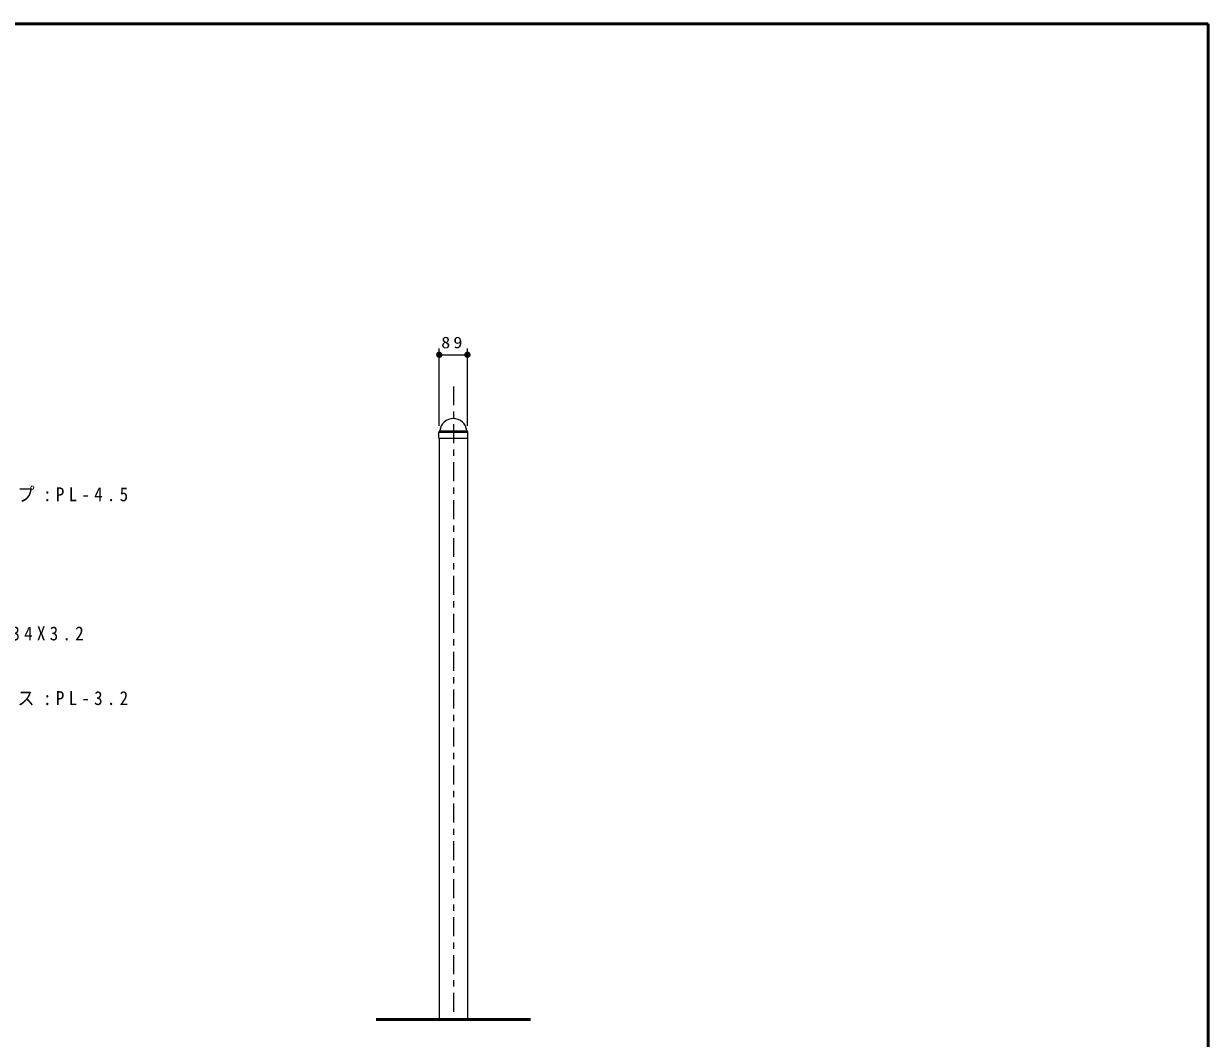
# Model space of a CAD drawing. Units: millimetres on the paper, scale 1:20. Extents: x -365 to 12, y -38 to 257.
# Drawn here: x -187.4 to 0, y 96.4 to 257 of the extents above; entities that cross this region are included whole.
import ezdxf

# ---------------------------------------------------------------- set-up
doc = ezdxf.new("R2010")
doc.units = ezdxf.units.MM
doc.linetypes.add('USER2', pattern=[6, 3, -1, 1, -1])
doc.layers.add('LY_1', color=7, linetype='Continuous', lineweight=25)
doc.layers.add('LY_2', color=7, linetype='Continuous', lineweight=13)
doc.styles.add('ＭＳ ゴシック', font='')
doc.styles.get('ＭＳ ゴシック').set_extended_font_data('MS Gothic')

# ---------------------------------------------------------------- blocks, each defined once
blk = doc.blocks.new('filled_dot')
at = {"color": 0, "linetype": 'Continuous', "lineweight": -2, "const_width": 1.25}
blk.add_lwpolyline([(-0.625, 0, 1), (0.625, 0, 1)], format="xyb", close=True, dxfattribs=at)

msp = doc.modelspace()

# ---------------------------------------------------------------- linework, layer by layer
at = {"layer": 'LY_1', "lineweight": 13}
for p, q in [((-121.683, 193.382), (-121.683, 205.607)), ((-121.683, 204.607), (-117.233, 204.607)), ((-117.233, 193.382), (-117.233, 205.607)), ((-121.692, 192.382), (-117.225, 192.382)), ((-121.601, 192.557), (-117.323, 192.557))]:
    msp.add_line(p, q, dxfattribs=at)
at = {"layer": 'LY_1', "linetype": 'USER2', "lineweight": 13}
msp.add_line((-119.458, 199.607), (-119.458, 99.382), dxfattribs=at)
at = {"layer": 'LY_1'}
for p, q in [((-121.771, 191.408), (-121.75, 192.323)), ((-121.746, 191.382), (-117.171, 191.382)), ((-121.692, 192.461), (-121.637, 192.516)), ((-121.683, 191.382), (-121.683, 99.382)), ((-117.225, 192.461), (-117.28, 192.516)), ((-117.233, 191.382), (-117.233, 99.382)), ((-117.146, 191.408), (-117.166, 192.323))]:
    msp.add_line(p, q, dxfattribs=at)
at = {"layer": 'LY_1', "lineweight": 50}
msp.add_line((-131.683, 99.382), (-107.233, 99.382), dxfattribs=at)
at = {"layer": 'LY_1'}
for centre, radius, start, end in [((-119.458, 192.357), 2.15, 90, 173.3676), ((-119.458, 192.357), 2.15, 6.6324, 90), ((-121.746, 191.407), 0.025, 178.87801, 270), ((-121.55, 192.32), 0.2, 135, 178.99605), ((-121.743, 192.622), 0.15, 315, 353.3676), ((-117.174, 192.622), 0.15, 186.6324, 225), ((-117.366, 192.32), 0.2, 1.00395, 45), ((-117.171, 191.407), 0.025, 270, 1.12199)]:
    msp.add_arc(centre, radius, start, end, dxfattribs=at)
at = {"layer": 'LY_2', "lineweight": 50}
for p, q in [((0, 257), (-365, 257)), ((0, 0), (0, 257))]:
    msp.add_line(p, q, dxfattribs=at)

# ---------------------------------------------------------------- block references
at = {"layer": 'LY_1', "lineweight": 13, "xscale": 0.4, "yscale": 0.4}
msp.add_blockref('filled_dot', (-121.683, 204.607), dxfattribs=at)
at = {"layer": 'LY_1', "lineweight": 13, "xscale": 0.4, "yscale": 0.4, "rotation": 180}
msp.add_blockref('filled_dot', (-117.233, 204.607), dxfattribs=at)

# ---------------------------------------------------------------- texts
at = {"layer": 'LY_1', "style": 'ＭＳ ゴシック'}
for s, insert, char_height, attachment_point in [('\\T1.34;\\W1.15;89', (-119.458, 205.607), 1.833, 8), ('\\T1.5;\\W0.9;パネルクランプ:PL-4.5', (-212.721, 182.459), 2.199, 4), ('\\T1.5;\\W0.9;フレーム：φ34X3.2', (-212.704, 160.209), 2.199, 4), ('\\T1.5;\\W0.9;スチールベース:PL-3.2', (-212.721, 150.209), 2.199, 4)]:
    msp.add_mtext(s, dxfattribs=dict(at, insert=insert, char_height=char_height, attachment_point=attachment_point))

doc.saveas('drawing.dxf')
